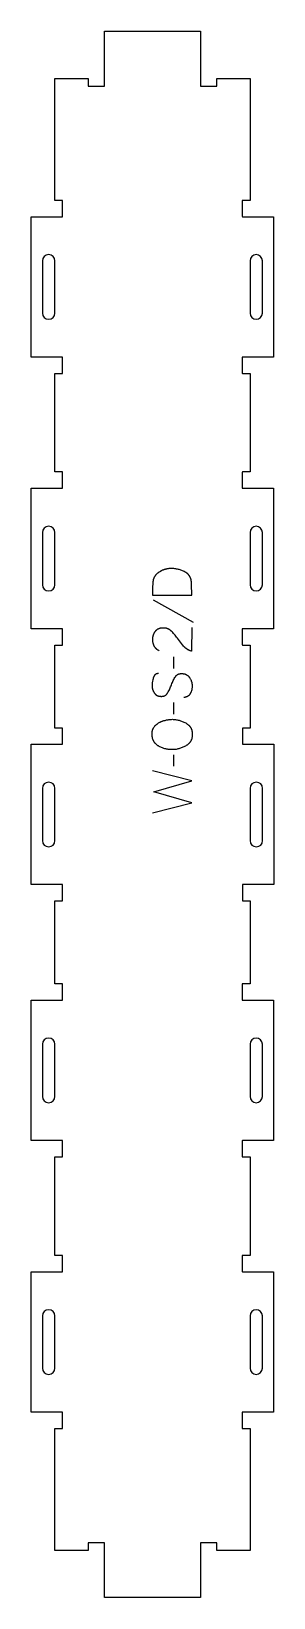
# Model space of a CAD drawing. Extents: x -93 to 93, y -600 to 600.
import ezdxf

# ---------------------------------------------------------------- set-up
doc = ezdxf.new("R2010")
doc.units = 0
for name, color, linetype in [('1_ANYTOOL_1MMDEEP_LABELS_S', 2, 'CONTINUOUS'), ('3_ANYTOOL_CUTTHROUGH_INSID', 4, 'CONTINUOUS'), ('4_ANYTOOL_CUTTHROUGH_OUTSI', 5, 'CONTINUOUS')]:
    doc.layers.add(name, color=color, linetype=linetype)

msp = doc.modelspace()

# ---------------------------------------------------------------- linework, layer by layer
at = {"layer": '1_ANYTOOL_1MMDEEP_LABELS_S'}
for p, q in [((0.5, 164.5), (31.2, 147.3)), ((16.1, 120.7), (16.2, 111.9)), ((16.1, 85.7), (16.2, 76.9)), ((16.1, 45.6), (16.2, 36.9))]:
    msp.add_line(p, q, dxfattribs=at)
for points in [[(0, 168), (30, 168), (29.9, 176.5), (29.9, 176.9), (29.9, 177.3), (29.9, 177.7), (29.8, 178.1), (29.8, 178.5), (29.7, 178.8), (29.6, 179.2), (29.6, 179.6), (29.5, 179.9), (29.4, 180.2), (29.3, 180.6), (29.2, 180.9), (29, 181.2), (29, 181.4), (28.9, 181.5), (28.8, 181.7), (28.8, 181.8), (28.7, 182), (28.6, 182.1), (28.5, 182.3), (28.5, 182.4), (28.4, 182.5), (28.3, 182.7), (28.2, 182.8), (28.1, 183), (28, 183.1), (27.9, 183.2), (27.8, 183.3), (27.7, 183.5), (27.6, 183.6), (27.5, 183.7), (27.4, 183.8), (27.3, 184), (27.2, 184.1), (27.1, 184.2), (26.9, 184.3), (26.8, 184.4), (26.7, 184.5), (26.6, 184.6), (26.5, 184.7), (26.3, 184.8), (26.2, 184.9), (26.1, 185), (25.9, 185.1), (25.8, 185.2), (25.5, 185.4), (25.2, 185.6), (24.9, 185.7), (24.3, 186.1), (23.7, 186.4), (23, 186.6), (22.4, 186.9), (21.7, 187.1), (21.1, 187.3), (20.4, 187.5), (19.8, 187.7), (19.1, 187.9), (18.5, 188), (17.8, 188.1), (17.1, 188.2), (16.4, 188.3), (15.7, 188.3), (15, 188.3), (14.3, 188.4), (13.7, 188.3), (13.1, 188.3), (12.5, 188.3), (12, 188.2), (11.4, 188.1), (11.1, 188.1), (10.8, 188), (10.5, 187.9), (10.3, 187.9), (10, 187.8), (9.7, 187.7), (9.4, 187.7), (9.2, 187.6), (8.9, 187.5), (8.6, 187.4), (8.3, 187.3), (8.1, 187.2), (7.8, 187.1), (7.5, 187), (7, 186.7), (6.5, 186.5), (6, 186.2), (5.5, 185.9), (5.2, 185.7), (4.9, 185.5), (4.6, 185.3), (4.3, 185.1), (4, 184.9), (3.8, 184.7), (3.5, 184.4), (3.3, 184.2), (3.1, 184), (2.8, 183.8), (2.6, 183.5), (2.4, 183.3), (2.2, 183.1), (2, 182.8), (1.9, 182.6), (1.7, 182.3), (1.5, 182.1), (1.4, 181.8), (1.3, 181.6), (1.1, 181.3), (1, 181.1), (0.9, 180.8), (0.8, 180.5), (0.7, 180.3), (0.6, 180), (0.5, 179.7), (0.5, 179.4), (0.4, 179.1), (0.4, 178.8), (0.3, 178.5), (0.3, 178.2), (0.3, 177.9), (0.1, 173)], [(-0.3, 61.7), (-0.3, 62.1), (-0.3, 62.5), (-0.3, 62.8), (-0.3, 63), (-0.2, 63.2), (-0.2, 63.3), (-0.2, 63.5), (-0.2, 63.7), (-0.1, 63.8), (-0.1, 64), (-0.1, 64.2), (0, 64.3), (0, 64.5), (0.1, 64.6), (0.1, 64.8), (0.2, 65), (0.2, 65.1), (0.3, 65.3), (0.4, 65.4), (0.4, 65.6), (0.5, 65.7), (0.6, 65.9), (0.6, 66), (0.7, 66.1), (0.8, 66.3), (0.9, 66.4), (1, 66.5), (1.1, 66.7), (1.3, 67.1), (1.5, 67.3), (1.7, 67.6), (1.9, 67.8), (2.1, 68.1), (2.4, 68.3), (2.6, 68.5), (2.8, 68.7), (3.1, 68.9), (3.3, 69.1), (3.5, 69.3), (3.8, 69.5), (4.1, 69.7), (4.3, 69.9), (4.6, 70.1), (5.2, 70.4), (5.5, 70.6), (5.8, 70.7), (6.1, 70.9), (6.4, 71), (6.7, 71.2), (7, 71.3), (7.3, 71.4), (7.6, 71.5), (7.9, 71.7), (8.2, 71.8), (8.6, 71.9), (8.9, 72), (9.2, 72.1), (9.6, 72.1), (10.6, 72.4), (11.3, 72.5), (11.9, 72.6), (12.6, 72.7), (13.2, 72.8), (13.9, 72.8), (14.5, 72.8), (15.2, 72.9), (15.8, 72.8), (16.4, 72.8), (17.1, 72.8), (17.7, 72.7), (18.4, 72.6), (19, 72.5), (19.6, 72.3), (20.3, 72.2), (20.9, 72), (21.5, 71.8), (22.2, 71.5), (22.8, 71.3), (23.5, 71), (24.1, 70.7), (24.7, 70.4), (25.4, 70.1), (25.7, 69.9), (26, 69.7), (26.3, 69.5), (26.6, 69.3), (26.8, 69.1), (27.1, 68.9), (27.4, 68.7), (27.6, 68.5), (27.7, 68.4), (27.8, 68.3), (28, 68.2), (28.1, 68), (28.2, 67.9), (28.3, 67.8), (28.4, 67.7), (28.5, 67.6), (28.6, 67.4), (28.7, 67.3), (28.8, 67.2), (28.9, 67.1), (28.9, 66.9), (29, 66.8), (29.1, 66.7), (29.2, 66.5), (29.3, 66.4), (29.4, 66.2), (29.4, 66.1), (29.5, 66), (29.6, 65.8), (29.6, 65.7), (29.7, 65.5), (29.8, 65.4), (29.8, 65.2), (29.9, 65.1), (29.9, 64.9), (30, 64.8), (30.1, 64.5), (30.2, 64.1), (30.2, 63.8), (30.3, 63.5), (30.3, 63.2), (30.4, 62.8), (30.4, 62.5), (30.5, 62.1), (30.5, 61.7), (30.5, 61.4), (30.5, 61), (30.5, 60.6), (30.4, 60.2), (30.4, 59.9), (30.3, 59.5), (30.3, 59.2), (30.2, 58.8), (30.1, 58.5), (30.1, 58.2), (30, 57.8), (29.9, 57.7), (29.9, 57.5), (29.8, 57.4), (29.7, 57.2), (29.7, 57.1), (29.6, 56.9), (29.5, 56.8), (29.5, 56.6), (29.4, 56.5), (29.3, 56.3), (29.3, 56.2), (29.2, 56), (29.1, 55.9), (29, 55.8), (28.9, 55.6), (28.8, 55.5), (28.7, 55.4), (28.6, 55.2), (28.5, 55.1), (28.4, 55), (28.3, 54.9), (28.2, 54.7), (28.1, 54.6), (28, 54.5), (27.9, 54.4), (27.8, 54.2), (27.7, 54.1), (27.6, 54), (27.4, 53.9), (27.3, 53.8), (27, 53.6), (26.8, 53.4), (26.5, 53.2), (26.2, 53), (25.9, 52.8), (25.6, 52.6), (25.3, 52.4), (24.6, 52.1), (24, 51.8), (23.3, 51.5), (22.7, 51.2), (22, 51), (21.4, 50.7), (20.7, 50.5), (20.1, 50.4), (19.4, 50.2), (18.8, 50.1), (18.1, 49.9), (17.5, 49.8), (16.8, 49.8), (16.2, 49.7), (15.5, 49.7), (14.9, 49.7), (14.2, 49.7), (13.5, 49.7), (12.8, 49.8), (12.1, 49.9), (11.5, 50), (10.8, 50.1), (10.1, 50.2), (9.5, 50.4), (8.8, 50.6), (8.2, 50.8), (7.6, 51), (6.9, 51.3), (6.3, 51.6), (5.7, 51.9), (5.1, 52.2), (4.5, 52.5), (4.2, 52.7), (3.9, 52.9), (3.6, 53.1), (3.4, 53.3), (3.1, 53.5), (2.9, 53.8), (2.6, 54), (2.4, 54.2), (2.3, 54.3), (2.2, 54.4), (2.1, 54.6), (1.9, 54.7), (1.8, 54.8), (1.7, 54.9), (1.6, 55.1), (1.5, 55.2), (1.5, 55.3), (1.4, 55.5), (1.3, 55.6), (1.2, 55.7), (1.1, 55.9), (1, 56), (0.9, 56.2), (0.9, 56.3), (0.8, 56.4), (0.7, 56.6), (0.6, 56.9), (0.5, 57.2), (0.3, 57.5), (0.2, 57.8), (0.1, 58.1), (0, 58.5), (0, 58.8), (-0.1, 59.1), (-0.2, 59.5), (-0.2, 59.8), (-0.3, 60.2), (-0.3, 60.6), (-0.3, 60.9), (-0.3, 61.3)]]:
    msp.add_lwpolyline(points, close=True, dxfattribs=at)
for points in [[(30, 143.3), (29.9, 125), (29.5, 125.2), (29, 125.3), (28.8, 125.4), (28.6, 125.5), (28.4, 125.6), (28.1, 125.7), (27.9, 125.8), (27.7, 125.9), (27.5, 126), (27.3, 126.1), (27.1, 126.2), (26.9, 126.3), (26.7, 126.5), (26.5, 126.6), (26.3, 126.7), (26.2, 126.8), (26, 127), (25.8, 127.1), (25.6, 127.3), (25.4, 127.4), (25.3, 127.5), (25.1, 127.7), (24.9, 127.9), (24.7, 128), (24.6, 128.2), (24.4, 128.3), (24.3, 128.5), (24.1, 128.7), (23.9, 128.9), (23.8, 129), (21.4, 132), (19.1, 135), (18.5, 135.8), (17.9, 136.5), (17.4, 137.3), (16.8, 137.9), (16.2, 138.6), (15.6, 139.3), (15, 139.9), (14.4, 140.5), (14.2, 140.6), (14, 140.8), (13.9, 140.9), (13.7, 141), (13.6, 141.2), (13.4, 141.3), (13.2, 141.4), (13, 141.5), (12.9, 141.6), (12.7, 141.7), (12.5, 141.8), (12.3, 141.9), (12.1, 142), (12, 142.1), (11.8, 142.2), (11.6, 142.3), (11.4, 142.3), (11.2, 142.4), (11, 142.5), (10.8, 142.5), (10.6, 142.6), (10.4, 142.6), (10.2, 142.7), (10, 142.7), (9.8, 142.7), (9.6, 142.8), (9.3, 142.8), (9.1, 142.8), (8.9, 142.8), (8.7, 142.8), (8.5, 142.8), (8.2, 142.8), (8, 142.8), (7.7, 142.8), (7.5, 142.8), (7.3, 142.8), (7, 142.8), (6.8, 142.8), (6.6, 142.7), (6.3, 142.7), (6.1, 142.6), (5.9, 142.6), (5.7, 142.5), (5.5, 142.5), (5.3, 142.4), (5.1, 142.4), (4.9, 142.3), (4.7, 142.2), (4.5, 142.1), (4.3, 142), (4.1, 142), (3.9, 141.9), (3.8, 141.8), (3.6, 141.6), (3.4, 141.5), (3.3, 141.4), (3.1, 141.3), (3, 141.2), (2.8, 141), (2.7, 140.9), (2.5, 140.8), (2.4, 140.6), (2.2, 140.5), (2.1, 140.3), (2, 140.2), (1.8, 140), (1.7, 139.8), (1.6, 139.7), (1.5, 139.5), (1.4, 139.3), (1.3, 139.1), (1.2, 139), (1.1, 138.8), (1, 138.6), (0.9, 138.4), (0.8, 138.2), (0.7, 138), (0.7, 137.8), (0.6, 137.7), (0.5, 137.5), (0.5, 137.3), (0.4, 137), (0.3, 136.8), (0.3, 136.6), (0.2, 136.4), (0.2, 136.2), (0.2, 136), (0.1, 135.8), (0.1, 135.6), (0.1, 135.3), (0.1, 135.1), (0, 134.9), (0, 134.6), (0, 134.4), (0, 133.9), (0, 133.6), (0, 133.2), (0, 132.8), (0.1, 132.5), (0.1, 132.2), (0.2, 131.8), (0.2, 131.5), (0.3, 131.2), (0.4, 130.9), (0.4, 130.7), (0.5, 130.6), (0.5, 130.4), (0.6, 130.3), (0.7, 130.1), (0.7, 130), (0.8, 129.8), (0.8, 129.7), (0.9, 129.5), (1, 129.4), (1, 129.3), (1.1, 129.1), (1.2, 129), (1.3, 128.9), (1.4, 128.7), (1.4, 128.6), (1.5, 128.5), (1.6, 128.3), (1.7, 128.2), (1.8, 128.1), (1.9, 128), (2, 127.8), (2.1, 127.7), (2.2, 127.6), (2.3, 127.5), (2.4, 127.4), (2.5, 127.3), (2.6, 127.2), (2.8, 127), (2.9, 126.9), (3, 126.8), (3.1, 126.7), (3.4, 126.5), (3.6, 126.3), (3.9, 126.1), (4.2, 126), (4.5, 125.8), (4.8, 125.6), (5.1, 125.4)], [(4.6, 107.9), (4.4, 107.9), (4.3, 107.9), (4.2, 107.9), (4.1, 107.9), (4, 107.9), (3.9, 107.9), (3.9, 107.9), (3.8, 107.8), (3.7, 107.8), (3.6, 107.8), (3.5, 107.8), (3.4, 107.8), (3.4, 107.8), (3.3, 107.7), (3.2, 107.7), (3.1, 107.7), (3, 107.7), (3, 107.6), (2.9, 107.6), (2.8, 107.6), (2.7, 107.5), (2.7, 107.5), (2.6, 107.5), (2.5, 107.4), (2.5, 107.4), (2.4, 107.3), (2.3, 107.3), (2.3, 107.2), (2.2, 107.2), (2.1, 107.1), (2.1, 107.1), (2, 107), (1.9, 107), (1.9, 106.9), (1.8, 106.9), (1.8, 106.8), (1.7, 106.8), (1.7, 106.7), (1.6, 106.6), (1.5, 106.6), (1.5, 106.5), (1.4, 106.4), (1.4, 106.4), (1.3, 106.3), (1.3, 106.2), (1.2, 106.1), (1.2, 106.1), (1.2, 106), (1.1, 105.9), (1.1, 105.8), (1, 105.7), (0.9, 105.6), (0.9, 105.4), (0.8, 105.2), (0.7, 105), (0.7, 104.8), (0.6, 104.6), (0.4, 103.8), (0.2, 103), (0, 102.2), (-0.1, 101.5), (-0.2, 101.1), (-0.2, 100.7), (-0.3, 100.3), (-0.3, 100), (-0.3, 99.6), (-0.3, 99.2), (-0.3, 98.9), (-0.3, 98.5), (-0.3, 98.3), (-0.3, 98.1), (-0.3, 97.9), (-0.3, 97.8), (-0.3, 97.6), (-0.3, 97.4), (-0.3, 97.2), (-0.2, 97), (-0.2, 96.8), (-0.2, 96.6), (-0.1, 96.5), (-0.1, 96.3), (0, 96.1), (0, 95.9), (0.1, 95.7), (0.1, 95.6), (0.2, 95.4), (0.2, 95.2), (0.3, 95), (0.4, 94.9), (0.5, 94.7), (0.5, 94.5), (0.6, 94.4), (0.7, 94.2), (0.8, 94), (0.9, 93.9), (1, 93.7), (1.1, 93.5), (1.2, 93.4), (1.3, 93.2), (1.4, 93.1), (1.5, 92.9), (1.6, 92.8), (1.7, 92.6), (1.9, 92.5), (2, 92.3), (2.1, 92.2), (2.2, 92.1), (2.4, 91.9), (2.5, 91.8), (2.6, 91.7), (2.8, 91.6), (2.9, 91.5), (3.1, 91.4), (3.2, 91.3), (3.4, 91.2), (3.5, 91.1), (3.7, 91.1), (3.9, 91), (4, 90.9), (4.2, 90.8), (4.4, 90.8), (4.5, 90.7), (4.7, 90.7), (4.9, 90.6), (5.1, 90.6), (5.3, 90.5), (5.5, 90.5), (5.7, 90.5), (5.9, 90.5), (6.1, 90.5), (6.3, 90.4), (6.5, 90.4), (6.7, 90.4), (6.9, 90.4), (7.1, 90.4), (7.3, 90.5), (7.5, 90.5), (7.7, 90.5), (7.9, 90.5), (8.1, 90.6), (8.3, 90.6), (8.5, 90.7), (8.7, 90.7), (8.8, 90.8), (9, 90.8), (9.1, 90.9), (9.2, 90.9), (9.3, 90.9), (9.4, 91), (9.4, 91), (9.5, 91.1), (9.6, 91.1), (9.7, 91.1), (9.8, 91.2), (9.8, 91.2), (9.9, 91.3), (10, 91.3), (10.1, 91.4), (10.1, 91.4), (10.2, 91.5), (10.3, 91.5), (10.4, 91.6), (10.4, 91.6), (10.5, 91.7), (10.6, 91.8), (10.6, 91.8), (10.7, 91.9), (10.8, 92), (10.8, 92), (11, 92.2), (11.1, 92.3), (11.2, 92.4), (11.3, 92.6), (11.4, 92.8), (11.5, 92.9), (11.6, 93.1), (11.7, 93.3), (12.1, 94), (12.5, 94.7), (12.9, 95.5), (13.2, 96.2), (13.6, 97), (13.9, 97.8), (14.3, 98.6), (14.6, 99.4), (14.9, 100.3), (15.2, 101.1), (15.5, 101.8), (15.9, 102.6), (16.3, 103.4), (16.7, 104.1), (17.1, 104.8), (17.5, 105.5), (17.6, 105.6), (17.7, 105.8), (17.8, 106), (17.9, 106), (17.9, 106.1), (18, 106.2), (18.1, 106.2), (18.1, 106.3), (18.2, 106.4), (18.3, 106.4), (18.3, 106.5), (18.4, 106.6), (18.5, 106.6), (18.5, 106.7), (18.6, 106.8), (18.7, 106.8), (18.8, 106.9), (18.8, 106.9), (18.9, 107), (19, 107), (19.1, 107.1), (19.1, 107.1), (19.2, 107.2), (19.3, 107.2), (19.4, 107.3), (19.5, 107.3), (19.5, 107.3), (19.6, 107.4), (19.7, 107.4), (19.8, 107.5), (19.9, 107.5), (20, 107.5), (20.1, 107.6), (20.1, 107.6), (20.2, 107.6), (20.3, 107.6), (20.4, 107.7), (20.6, 107.7), (20.8, 107.8), (21, 107.8), (21.2, 107.8), (21.4, 107.9), (21.6, 107.9), (21.8, 107.9), (22, 107.9), (22.2, 107.9), (22.5, 107.9), (22.7, 107.9), (22.9, 107.9), (23.2, 107.9), (23.4, 107.8), (23.6, 107.8), (23.8, 107.8), (24, 107.7), (24.3, 107.7), (24.5, 107.6), (24.7, 107.6), (24.9, 107.5), (25.1, 107.4), (25.3, 107.4), (25.5, 107.3), (25.6, 107.2), (25.8, 107.1), (26, 107), (26.2, 106.9), (26.4, 106.8), (26.5, 106.7), (26.7, 106.6), (26.9, 106.5), (27, 106.4), (27.2, 106.2), (27.3, 106.1), (27.5, 106), (27.6, 105.8), (27.7, 105.7), (27.9, 105.5), (28, 105.4), (28.1, 105.2), (28.3, 105), (28.4, 104.9), (28.5, 104.7), (28.7, 104.3), (28.9, 104), (29.1, 103.6), (29.3, 103.2), (29.5, 102.9), (29.6, 102.5), (29.7, 102.1), (29.8, 101.9), (29.9, 101.7), (29.9, 101.5), (30, 101.3), (30, 101.1), (30.1, 100.9), (30.1, 100.7), (30.1, 100.5), (30.2, 100.1), (30.3, 99.7), (30.3, 99.3), (30.3, 98.9), (30.3, 98.5), (30.3, 98.1), (30.3, 97.7), (30.3, 97.3), (30.3, 96.9), (30.2, 96.5), (30.1, 96.1), (30.1, 95.7), (30, 95.3), (29.9, 94.9), (29.8, 94.6), (29.6, 94.2), (29.5, 93.8), (29.3, 93.5), (29.2, 93.1), (29, 92.8), (28.8, 92.4), (28.7, 92.3), (28.6, 92.1), (28.5, 92), (28.4, 91.8), (28.3, 91.7), (28.2, 91.5), (28, 91.4), (27.9, 91.2), (27.8, 91.1), (27.7, 91), (27.5, 90.9), (27.4, 90.8), (27.3, 90.7), (27.3, 90.7), (27.2, 90.6), (27.1, 90.6), (27.1, 90.5), (27, 90.5), (26.9, 90.4), (26.8, 90.4), (26.8, 90.3), (26.7, 90.3), (26.6, 90.3), (26.5, 90.2), (26.5, 90.2), (26.4, 90.2), (26.3, 90.1), (26.2, 90.1), (26.2, 90.1), (26.1, 90), (26, 90), (25.9, 90), (25.7, 89.9), (25.6, 89.9), (25.4, 89.8), (25.2, 89.8), (25.1, 89.8), (24.9, 89.7), (24.7, 89.7), (24.5, 89.7), (24.3, 89.7), (24.1, 89.7)], [(0, 1.3), (30, 9), (0.9, 17.4), (30, 25.9), (0, 33.4)]]:
    msp.add_lwpolyline(points, dxfattribs=at)
at = {"layer": '3_ANYTOOL_CUTTHROUGH_INSID'}
for points in [[(-74.8, 384), (-74.8, 424, 1), (-84.3, 424), (-84.3, 384, 1)], [(74.7, 384, 1), (84.2, 384), (84.2, 424, 1), (74.7, 424)], [(-74.8, 176), (-74.8, 216, 1), (-84.3, 216), (-84.3, 176, 1)], [(74.7, 176, 1), (84.2, 176), (84.2, 216, 1), (74.7, 216)], [(-74.8, -20), (-74.8, 20, 1), (-84.3, 20), (-84.3, -20, 1)], [(74.8, -20, 1), (84.3, -20), (84.3, 20, 1), (74.8, 20)], [(-74.8, -216), (-74.8, -176, 1), (-84.3, -176), (-84.3, -216, 1)], [(74.7, -216, 1), (84.2, -216), (84.2, -176, 1), (74.7, -176)], [(-74.8, -424), (-74.8, -384, 1), (-84.3, -384), (-84.3, -424, 1)], [(74.7, -424, 1), (84.2, -424), (84.2, -384, 1), (74.7, -384)]]:
    msp.add_lwpolyline(points, format="xyb", close=True, dxfattribs=at)
at = {"layer": '4_ANYTOOL_CUTTHROUGH_OUTSI'}
msp.add_lwpolyline([(74.7, 470.3), (69, 470.3, 0.414214), (68.7, 470), (68.7, 458, 0.414214), (69, 457.8), (92.7, 457.8), (92.7, 350.3), (69, 350.3, 0.414214), (68.7, 350), (68.7, 338, 0.414214), (69, 337.8), (74.7, 337.8), (74.7, 262.3), (69, 262.3, 0.414214), (68.7, 262), (68.7, 250, 0.414214), (69, 249.8), (92.7, 249.8), (92.7, 142.3), (69, 142.3, 0.414214), (68.7, 142), (68.7, 130, 0.414214), (69, 129.8), (74.7, 129.8), (74.8, 66.2), (69, 66.2, 0.414214), (68.8, 66), (68.8, 54, 0.414214), (69, 53.8), (92.8, 53.8), (92.8, -53.7), (69, -53.7, 0.414214), (68.8, -54), (68.8, -66, 0.414214), (69, -66.2), (74.8, -66.2), (74.7, -129.7), (69, -129.7, 0.414214), (68.7, -130), (68.7, -142, 0.414214), (69, -142.2), (92.7, -142.2), (92.7, -249.7), (69, -249.7, 0.414214), (68.7, -250), (68.7, -262, 0.414214), (69, -262.2), (74.7, -262.2), (74.7, -337.7), (69, -337.7, 0.414214), (68.7, -338), (68.7, -350, 0.414214), (69, -350.2), (92.7, -350.2), (92.7, -457.7), (69, -457.7, 0.414214), (68.7, -458), (68.7, -470, 0.414214), (69, -470.2), (74.7, -470.2), (74.7, -563.7), (49.2, -563.7), (49.2, -558, 0.414214), (49, -557.7), (37, -557.7, 0.414214), (36.7, -558), (36.7, -599.7), (-36.8, -599.7), (-36.8, -558, 0.414214), (-37, -557.7), (-49, -557.7, 0.414214), (-49.3, -558), (-49.3, -563.7), (-74.8, -563.7), (-74.8, -470.2), (-69, -470.2, 0.414214), (-68.8, -470), (-68.8, -458, 0.414214), (-69, -457.7), (-92.8, -457.7), (-92.8, -350.2), (-69, -350.2, 0.414214), (-68.8, -350), (-68.8, -338, 0.414214), (-69, -337.7), (-74.8, -337.7), (-74.8, -262.2), (-69, -262.2, 0.414214), (-68.8, -262), (-68.8, -250, 0.414214), (-69, -249.7), (-92.8, -249.7), (-92.8, -142.2), (-69, -142.2, 0.414214), (-68.8, -142), (-68.8, -130, 0.414214), (-69, -129.7), (-74.8, -129.7), (-74.8, -66.2), (-69, -66.2, 0.414214), (-68.8, -66), (-68.8, -54, 0.414214), (-69, -53.7), (-92.8, -53.7), (-92.8, 53.8), (-69, 53.8, 0.414214), (-68.8, 54), (-68.8, 66, 0.414214), (-69, 66.2), (-74.8, 66.2), (-74.8, 129.8), (-69, 129.8, 0.414214), (-68.8, 130), (-68.8, 142, 0.414214), (-69, 142.3), (-92.8, 142.3), (-92.8, 249.8), (-69, 249.8, 0.414214), (-68.8, 250), (-68.8, 262, 0.414214), (-69, 262.3), (-74.8, 262.3), (-74.8, 337.8), (-69, 337.8, 0.414214), (-68.8, 338), (-68.8, 350, 0.414214), (-69, 350.3), (-92.8, 350.3), (-92.8, 457.8), (-69, 457.8, 0.414214), (-68.8, 458), (-68.8, 470, 0.414214), (-69, 470.3), (-74.8, 470.3), (-74.8, 563.7), (-49.3, 563.7), (-49.3, 558, 0.414214), (-49, 557.8), (-37, 557.8, 0.414214), (-36.8, 558), (-36.8, 599.8), (36.7, 599.8), (36.7, 558, 0.414214), (37, 557.8), (49, 557.8, 0.414214), (49.2, 558), (49.2, 563.7), (74.7, 563.7)], format="xyb", close=True, dxfattribs=at)

doc.saveas('drawing.dxf')
